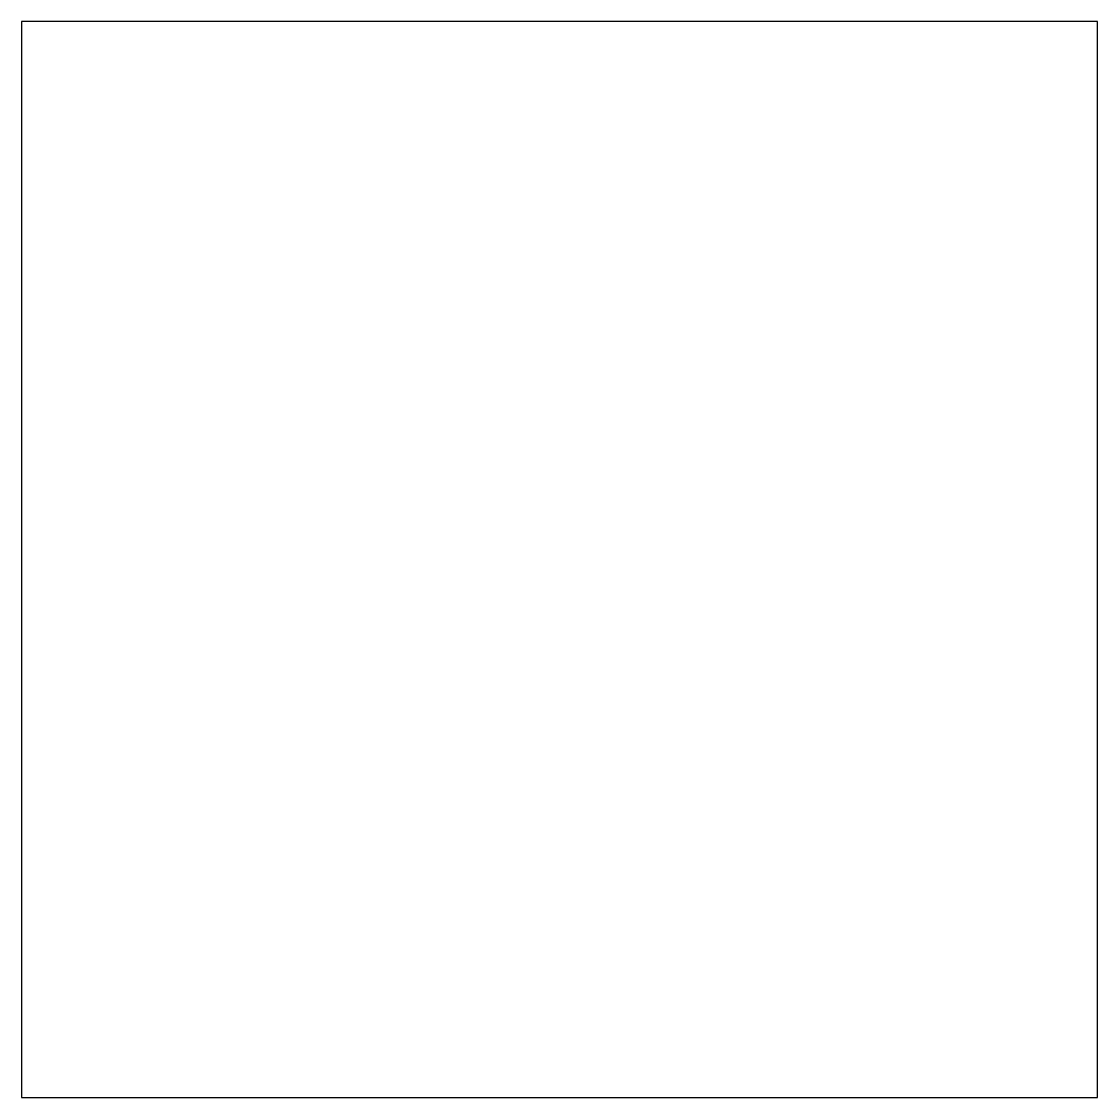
# Model space of a CAD drawing. Header units: millimetres. Extents: x -50 to 50, y -50 to 50.
import ezdxf

# ---------------------------------------------------------------- set-up
doc = ezdxf.new("R2010")
doc.units = ezdxf.units.MM
doc.layers.get('0').update_dxf_attribs({"linetype": 'CONTINUOUS', "lineweight": 25, "true_color": 0x000000})

msp = doc.modelspace()

# ---------------------------------------------------------------- linework, layer by layer
for p, q in [((50, 50), (-50, 50)), ((-50, 50), (-50, -50)), ((50, -50), (50, 50)), ((-50, -50), (50, -50))]:
    msp.add_line(p, q)

doc.saveas('drawing.dxf')
